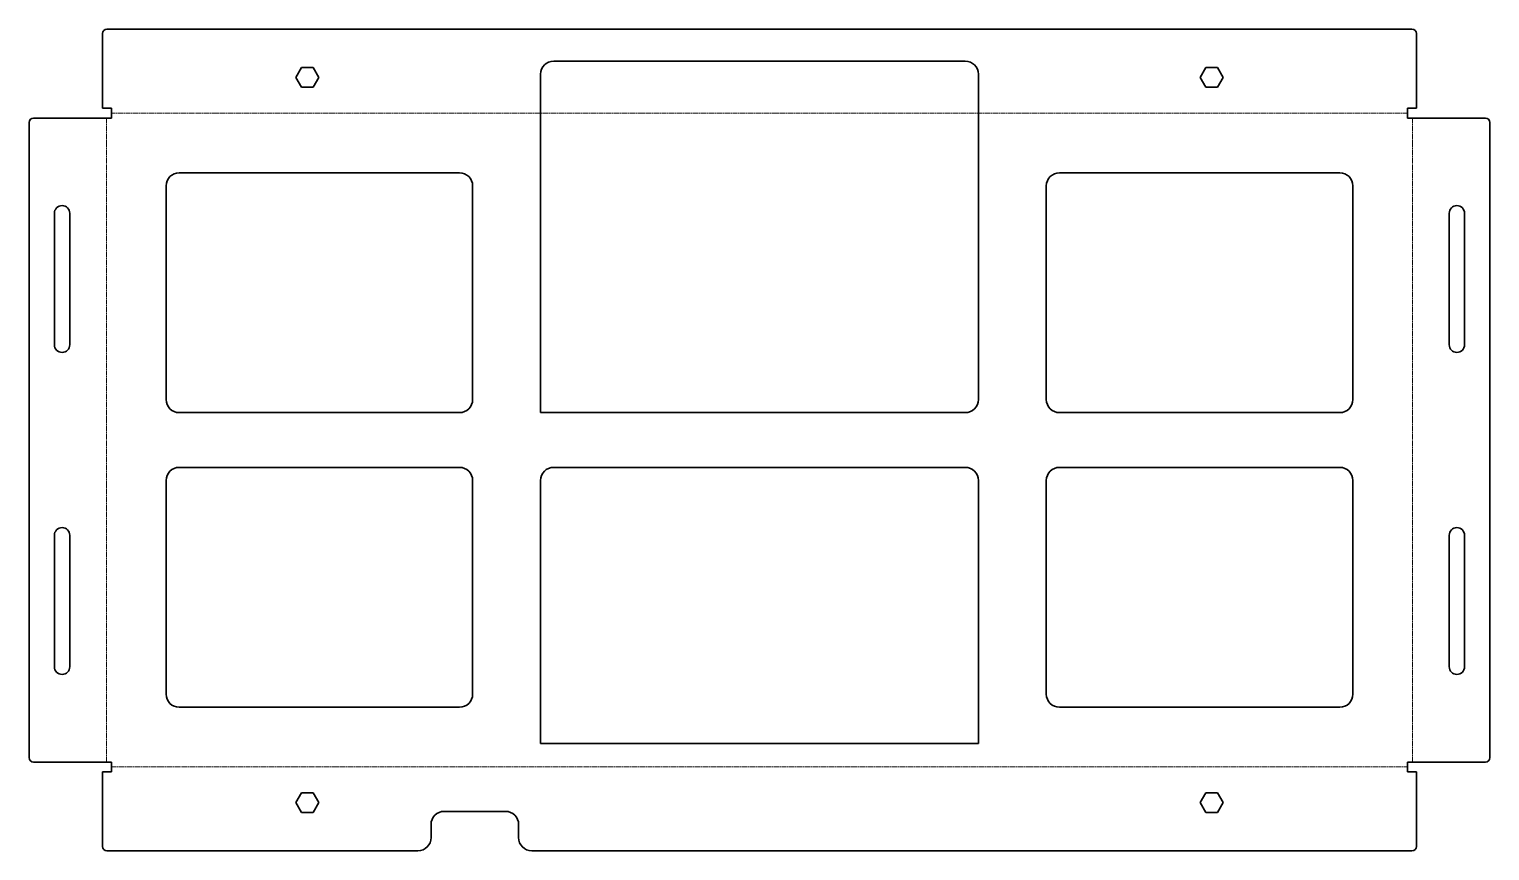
# Model space of a CAD drawing. Header units: millimetres. Extents: x 0 to 667, y 0 to 375.
import ezdxf

# ---------------------------------------------------------------- set-up
doc = ezdxf.new("R2010")
doc.units = ezdxf.units.MM
doc.linetypes.add('Chain', pattern=[13.68, 9.12, -1.14, 2.28, -1.14])
doc.layers.add('SIMUMAK Bend Centerline (ISO)', color=7, linetype='Chain', lineweight=9)
doc.layers.add('SIMUMAK Visible (ISO)', color=7, linetype='Continuous', lineweight=35)

# ---------------------------------------------------------------- blocks, each defined once
blk = doc.blocks.new('SIL-026-CHSP-03_Sheet_6_SIL-026-CHSP-03 (Desplegada)')
at = {"layer": 'SIMUMAK Bend Centerline (ISO)', "ltscale": 0.263158}
for p, q in [((-298.26, -147), (-298.26, 147)), ((296, 149.26), (-296, 149.26)), ((298.26, 147), (298.26, -147)), ((-296, -149.26), (296, -149.26))]:
    blk.add_line(p, q, dxfattribs=at)
at = {"layer": 'SIMUMAK Visible (ISO)'}
for p, q in [((-298, 187.52), (298, 187.52)), ((-300, 151.52), (-300, 185.52)), ((300, 185.52), (300, 151.52)), ((-211.7, 165.52), (-209.1, 170.02)), ((-209.1, 170.02), (-203.9, 170.02)), ((-203.9, 170.02), (-201.3, 165.52)), ((-100, 12.5), (-100, 166.98)), ((-94, 172.98), (94, 172.98)), ((100, 166.98), (100, 18.5)), ((201.3, 165.52), (203.9, 170.02)), ((203.9, 170.02), (209.1, 170.02)), ((209.1, 170.02), (211.7, 165.52)), ((-209.1, 161.02), (-211.7, 165.52)), ((-203.9, 161.02), (-209.1, 161.02)), ((-201.3, 165.52), (-203.9, 161.02)), ((203.9, 161.02), (201.3, 165.52)), ((209.1, 161.02), (203.9, 161.02)), ((211.7, 165.52), (209.1, 161.02)), ((-331.52, 147), (-296, 147)), ((-300, 151.52), (-296, 151.52)), ((-296, 151.52), (-296, 147)), ((296, 147), (296, 151.52)), ((296, 151.52), (300, 151.52)), ((296, 147), (331.52, 147)), ((-333.52, -145), (-333.52, 145)), ((333.52, 145), (333.52, -145)), ((-265, 122), (-137, 122)), ((137, 122), (265, 122)), ((-271, 18.5), (-271, 116)), ((-131, 116), (-131, 18.5)), ((131, 18.5), (131, 116)), ((271, 116), (271, 18.5)), ((-322.02, 43.5), (-322.02, 103.5)), ((-315.02, 103.5), (-315.02, 43.5)), ((315.02, 43.5), (315.02, 103.5)), ((322.02, 103.5), (322.02, 43.5)), ((-137, 12.5), (-265, 12.5)), ((94, 12.5), (-100, 12.5)), ((265, 12.5), (137, 12.5)), ((-265, -12.5), (-137, -12.5)), ((-94, -12.5), (94, -12.5)), ((137, -12.5), (265, -12.5)), ((-271, -116), (-271, -18.5)), ((-131, -18.5), (-131, -116)), ((-100, -138.6), (-100, -18.5)), ((100, -18.5), (100, -138.6)), ((131, -116), (131, -18.5)), ((271, -18.5), (271, -116)), ((-322.02, -103.5), (-322.02, -43.5)), ((-315.02, -43.5), (-315.02, -103.5)), ((315.02, -103.5), (315.02, -43.5)), ((322.02, -43.5), (322.02, -103.5)), ((-137, -122), (-265, -122)), ((265, -122), (137, -122)), ((100, -138.6), (-100, -138.6)), ((-296, -147), (-331.52, -147)), ((-296, -151.52), (-300, -151.52)), ((-300, -185.52), (-300, -151.52)), ((-296, -147), (-296, -151.52)), ((296, -151.52), (296, -147)), ((331.52, -147), (296, -147)), ((300, -151.52), (296, -151.52)), ((300, -151.52), (300, -185.52)), ((-211.7, -165.52), (-209.1, -161.02)), ((-209.1, -170.02), (-211.7, -165.52)), ((-209.1, -161.02), (-203.9, -161.02)), ((-203.9, -161.02), (-201.3, -165.52)), ((-201.3, -165.52), (-203.9, -170.02)), ((201.3, -165.52), (203.9, -161.02)), ((203.9, -170.02), (201.3, -165.52)), ((203.9, -161.02), (209.1, -161.02)), ((209.1, -161.02), (211.7, -165.52)), ((211.7, -165.52), (209.1, -170.02)), ((-203.9, -170.02), (-209.1, -170.02)), ((-144, -169.52), (-116, -169.52)), ((209.1, -170.02), (203.9, -170.02)), ((-150, -181.52), (-150, -175.52)), ((-110, -175.52), (-110, -181.52)), ((-156, -187.52), (-298, -187.52)), ((298, -187.52), (-104, -187.52))]:
    blk.add_line(p, q, dxfattribs=at)
at = {"layer": 'SIMUMAK Visible (ISO)', "extrusion": (0, 0, -1)}
for centre, radius, start, end in [((298, 185.52), 2, 0, 90), ((-298, 185.52), 2, 90, 180), ((331.52, 145), 2, 0, 90), ((-331.52, 145), 2, 90, 180), ((318.52, 103.5), 3.5, 0, 180), ((-318.52, 103.5), 3.5, 0, 180), ((318.52, 43.5), 3.5, 180, 0), ((-318.52, 43.5), 3.5, 180, 0), ((318.52, -43.5), 3.5, 0, 180), ((-318.52, -43.5), 3.5, 0, 180), ((318.52, -103.5), 3.5, 180, 0), ((-318.52, -103.5), 3.5, 180, 0), ((331.52, -145), 2, 270, 0), ((-331.52, -145), 2, 180, 270), ((298, -185.52), 2, 270, 360), ((156, -181.52), 6, 180, 270), ((104, -181.52), 6, 270, 360), ((-298, -185.52), 2, 180, 270)]:
    blk.add_arc(centre, radius, start, end, dxfattribs=at)
at = {"layer": 'SIMUMAK Visible (ISO)'}
for centre, start, end in [((-94, 166.98), 90, 180), ((94, 166.98), 360, 90), ((-265, 116), 90, 180), ((-137, 116), 0, 90), ((137, 116), 90, 180), ((265, 116), 0, 90), ((-265, 18.5), 180, 270), ((-137, 18.5), 270, 360), ((94, 18.5), 270, 360), ((137, 18.5), 180, 270), ((265, 18.5), 270, 360), ((-265, -18.5), 90, 180), ((-137, -18.5), 360, 90), ((-94, -18.5), 90, 180), ((94, -18.5), 0, 90), ((137, -18.5), 90, 180), ((265, -18.5), 0, 90), ((-265, -116), 180, 270), ((-137, -116), 270, 360), ((137, -116), 180, 270), ((265, -116), 270, 360), ((-144, -175.52), 90, 180), ((-116, -175.52), 0, 90)]:
    blk.add_arc(centre, 6, start, end, dxfattribs=at)

msp = doc.modelspace()

# ---------------------------------------------------------------- block references
msp.add_blockref('SIL-026-CHSP-03_Sheet_6_SIL-026-CHSP-03 (Desplegada)', (333.52, 187.52))

doc.saveas('drawing.dxf')
